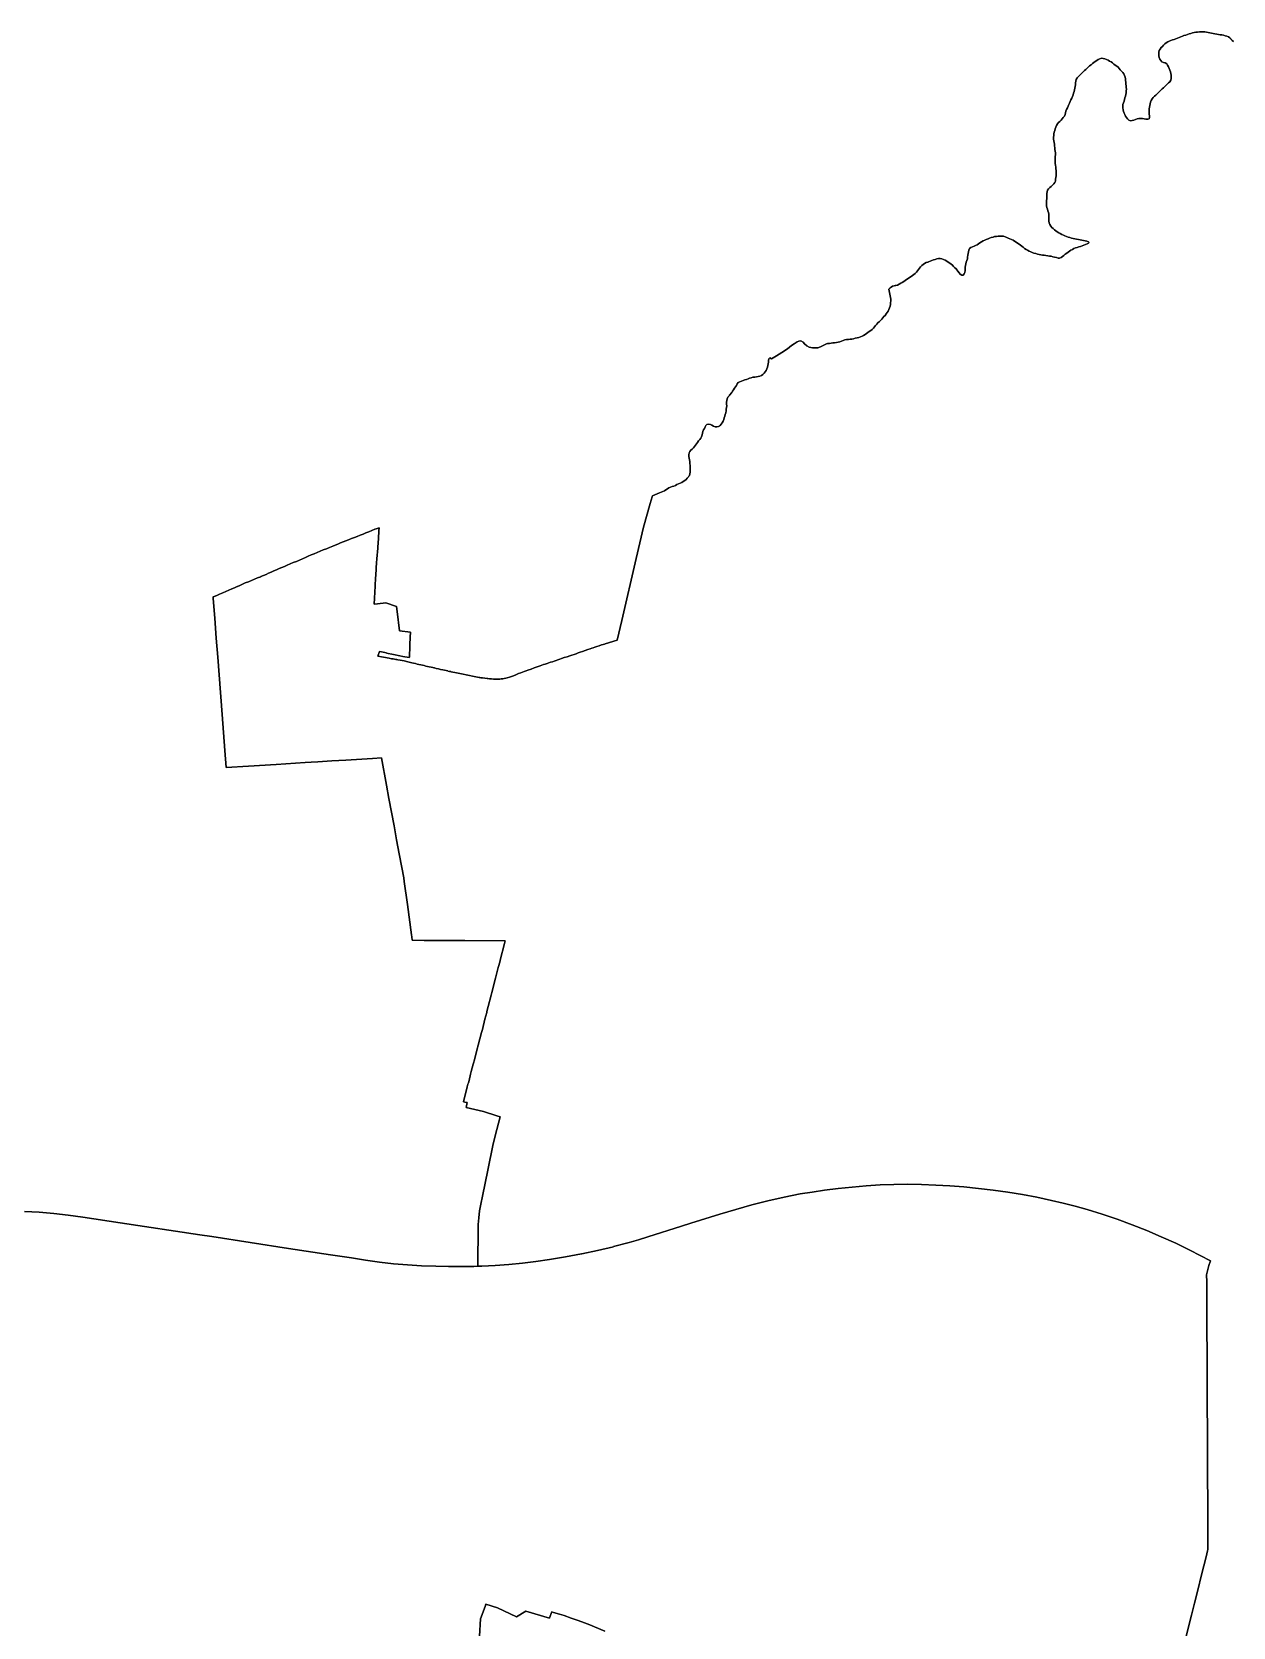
# Model space of a CAD drawing. Header units: inches. Extents: x 1341578 to 1502124, y 557203 to 748561.
# Drawn here: x 1422618 to 1429695, y 634129 to 643531 of the extents above; entities that cross this region are included whole.
import ezdxf

# ---------------------------------------------------------------- set-up
doc = ezdxf.new("R2010")
doc.units = ezdxf.units.IN
doc.header["$MEASUREMENT"] = 0
doc.layers.add('Zipcode', color=7, linetype='Continuous')

msp = doc.modelspace()

# ---------------------------------------------------------------- linework, layer by layer
at = {"layer": 'Zipcode'}
for points in [[(1429697, 643474.4), (1429689.6, 643481.4), (1429684.7, 643487), (1429683.9, 643489.2), (1429676.9, 643496.4), (1429668.4, 643502.4), (1429658.8, 643506.2), (1429648.8, 643509.3), (1429638.9, 643511.4), (1429628.7, 643513.5), (1429618.6, 643515), (1429608.8, 643517.1), (1429598.7, 643519.1), (1429588.3, 643520.7), (1429578.1, 643522.2), (1429568.1, 643524.4), (1429557.7, 643526.4), (1429547.7, 643527.7), (1429537.7, 643530), (1429527.7, 643531.2), (1429517.2, 643531.4), (1429507, 643531.5), (1429496.4, 643531.5), (1429486.2, 643530.9), (1429476, 643529.6), (1429466.1, 643527.7), (1429455.8, 643525.1), (1429445.5, 643522.4), (1429435.8, 643519.2), (1429425.7, 643516.4), (1429415.8, 643513.2), (1429405.8, 643510), (1429396.1, 643506.6), (1429386.5, 643502.6), (1429377.2, 643498.8), (1429367.6, 643494.9), (1429358, 643491.2), (1429348.7, 643487.4), (1429338.6, 643484.3), (1429328.7, 643480.5), (1429319.1, 643476.5), (1429309.9, 643472.3), (1429301.2, 643466.9), (1429292.9, 643460.6), (1429286, 643453.2), (1429279, 643446.1), (1429271.6, 643438.9), (1429265.2, 643430.6), (1429260.5, 643421.4), (1429257.8, 643411.3), (1429257.2, 643401.2), (1429257.4, 643390.6), (1429260.1, 643380.6), (1429263.2, 643370.8), (1429269.1, 643362.1), (1429275.9, 643354.4), (1429285.1, 643350.3), (1429295.3, 643349.6), (1429304, 643343.9), (1429309.1, 643335), (1429313.9, 643325.7), (1429318.5, 643316.4), (1429323.1, 643306.9), (1429326.2, 643296.9), (1429328.6, 643286.9), (1429329.5, 643276.8), (1429329.8, 643266.6), (1429330.2, 643256.3), (1429327.6, 643246.3), (1429322, 643237.7), (1429314.9, 643230.3), (1429307.5, 643223.1), (1429299.7, 643216), (1429292.5, 643209.1), (1429284.7, 643202.1), (1429277, 643195.1), (1429269.1, 643188.2), (1429262.1, 643180.8), (1429254.9, 643173.8), (1429247.2, 643166.6), (1429239.7, 643159.3), (1429232, 643152.3), (1429224.7, 643144.9), (1429218.1, 643136.8), (1429213.3, 643127.6), (1429209.3, 643118), (1429206, 643108.2), (1429203.7, 643098.3), (1429201.7, 643088.3), (1429201.2, 643078.1), (1429201, 643067.8), (1429201, 643057.5), (1429201.5, 643047.2), (1429202, 643036.8), (1429202.3, 643026.7), (1429200.9, 643019.8), (1429192.1, 643017.4), (1429181.7, 643017.5), (1429171.4, 643019.2), (1429161, 643021.1), (1429150.5, 643021.2), (1429140, 643020.5), (1429130.1, 643018.8), (1429120.2, 643014.9), (1429111, 643010.8), (1429101.3, 643008.3), (1429090.9, 643008.1), (1429080.7, 643011.5), (1429072.7, 643018.2), (1429066.5, 643026.5), (1429060.8, 643034.8), (1429056.8, 643044), (1429052.9, 643053.3), (1429050, 643063.1), (1429046.8, 643073.1), (1429045, 643083), (1429045, 643093.4), (1429046.2, 643103.6), (1429049.1, 643113.6), (1429052.4, 643123.4), (1429055.2, 643133.2), (1429058, 643142.9), (1429061.3, 643152.8), (1429063, 643163.1), (1429064.3, 643173.1), (1429065.3, 643183.4), (1429066.1, 643193.8), (1429066, 643203.9), (1429065.2, 643214.2), (1429063.8, 643224.3), (1429062.9, 643234.7), (1429062, 643245.2), (1429061.3, 643255.2), (1429058.9, 643265.1), (1429055.8, 643274.9), (1429051.2, 643284.3), (1429044.6, 643292.6), (1429037.5, 643300), (1429030.7, 643307.4), (1429023.9, 643314.8), (1429017.4, 643322.8), (1429009.5, 643329.5), (1429000.8, 643335.8), (1428992.9, 643342.1), (1428984.6, 643348.5), (1428976.3, 643354.5), (1428967.5, 643359.5), (1428958.5, 643364), (1428949.1, 643368.7), (1428939.5, 643372.3), (1428929.7, 643375.4), (1428919.3, 643376.4), (1428909.8, 643373.6), (1428900.3, 643369), (1428891.5, 643363.4), (1428882.6, 643357.4), (1428874.2, 643350.9), (1428866.3, 643344.7), (1428858.3, 643338.3), (1428850, 643331.6), (1428842.4, 643324.7), (1428834.4, 643318.1), (1428827.3, 643310.7), (1428820, 643303.7), (1428812.1, 643296.6), (1428805, 643289.5), (1428798.1, 643281.9), (1428790.2, 643274.7), (1428783, 643267.6), (1428776.4, 643259.8), (1428771.3, 643250.8), (1428768.1, 643240.8), (1428767.2, 643230.4), (1428765.9, 643220.4), (1428764, 643210.3), (1428762.6, 643200.3), (1428760.3, 643190.1), (1428758.2, 643179.6), (1428755.4, 643169.7), (1428752.2, 643159.7), (1428748.8, 643149.9), (1428744, 643140.5), (1428739.7, 643130.9), (1428735.9, 643121.3), (1428731.6, 643112), (1428727.7, 643102.7), (1428722.9, 643093.3), (1428718.9, 643083.5), (1428714.2, 643074), (1428710.3, 643064.5), (1428707.2, 643054.9), (1428705.4, 643045.1), (1428700.8, 643035.6), (1428694.4, 643027.2), (1428688.4, 643019), (1428681.3, 643011.5), (1428674.1, 643004.2), (1428667, 642996.8), (1428660.1, 642989.1), (1428654.9, 642980.3), (1428651.2, 642970.6), (1428647.7, 642960.9), (1428644.6, 642951), (1428641.8, 642940.9), (1428639.8, 642931), (1428638.4, 642920.6), (1428637.2, 642910.1), (1428637, 642899.8), (1428638, 642889.6), (1428640.2, 642879.7), (1428642.4, 642869.4), (1428643.2, 642859), (1428644.4, 642848.5), (1428645.7, 642838), (1428647.5, 642828.1), (1428648.3, 642817.9), (1428648.2, 642807.4), (1428647.5, 642796.9), (1428646.7, 642786.8), (1428646.5, 642776.3), (1428646.5, 642765.6), (1428646.8, 642755.3), (1428648, 642745.4), (1428650, 642735), (1428651.3, 642724.5), (1428652.8, 642714.4), (1428653.3, 642704.3), (1428652.7, 642694.1), (1428651.7, 642683.7), (1428650.8, 642673.2), (1428649.6, 642662.8), (1428648.9, 642652.5), (1428644.7, 642642.9), (1428638.3, 642635.3), (1428630.6, 642628.5), (1428623.9, 642620.9), (1428615.9, 642614.1), (1428608.3, 642606.9), (1428602.5, 642598.5), (1428599.1, 642588.7), (1428597.2, 642578.4), (1428597, 642568), (1428597.2, 642557.9), (1428597.2, 642547.7), (1428596.6, 642537.6), (1428596.3, 642527.2), (1428596.3, 642516.6), (1428596.6, 642506), (1428598.6, 642496.1), (1428601.4, 642486.5), (1428604.4, 642476.8), (1428607.1, 642466.8), (1428609.3, 642456.6), (1428609.9, 642446.5), (1428609.2, 642436.4), (1428609.1, 642426), (1428609.7, 642415.7), (1428611.7, 642405.3), (1428615.2, 642395.7), (1428620.7, 642387.1), (1428627.5, 642379.5), (1428634.6, 642372.4), (1428642.7, 642365.6), (1428650.5, 642359.3), (1428659.1, 642353.2), (1428667.8, 642348), (1428676.6, 642342.9), (1428685.7, 642338), (1428695.2, 642333.8), (1428704.3, 642329.6), (1428714.1, 642326.4), (1428723.4, 642322.4), (1428733.4, 642319.5), (1428743.7, 642316.5), (1428753.5, 642314.1), (1428763.3, 642312), (1428773.4, 642310.4), (1428783.4, 642308.5), (1428793.2, 642305.5), (1428803.3, 642303.3), (1428813.7, 642301.1), (1428823.7, 642299.7), (1428833.7, 642298.1), (1428843.3, 642294.4), (1428846.2, 642290.1), (1428844.5, 642287.7), (1428844.1, 642287), (1428834.9, 642282.3), (1428825.3, 642278.3), (1428816.1, 642274.1), (1428806.7, 642270.3), (1428796.7, 642267.3), (1428786.9, 642264.5), (1428776.8, 642261.6), (1428767.3, 642258), (1428757.7, 642254.1), (1428748.2, 642249.8), (1428739.1, 642244.7), (1428730.6, 642239.2), (1428722.6, 642232.8), (1428714.6, 642226.8), (1428706.6, 642220.6), (1428698.4, 642214.1), (1428690, 642207.9), (1428681.6, 642202.1), (1428672.6, 642197.1), (1428663.9, 642197.4), (1428654, 642200.8), (1428643.5, 642203.6), (1428633.7, 642205.8), (1428623.9, 642208.6), (1428613.7, 642210.3), (1428603.2, 642211.8), (1428592.6, 642213.3), (1428582.5, 642214.5), (1428572.5, 642216), (1428562.4, 642218.1), (1428552.4, 642220), (1428542.4, 642221.7), (1428532.1, 642224.4), (1428521.8, 642227.3), (1428511.8, 642231.1), (1428502.6, 642235.3), (1428493.4, 642239.8), (1428484.1, 642244.5), (1428475.6, 642249.8), (1428467, 642255.7), (1428458.6, 642262.2), (1428450.5, 642268.1), (1428441.9, 642274.1), (1428434.1, 642280.8), (1428425, 642286.2), (1428416.2, 642291.7), (1428407.7, 642297.9), (1428398.8, 642303.6), (1428389.2, 642308), (1428380, 642312.1), (1428370.7, 642316), (1428361.1, 642320.1), (1428351.5, 642324), (1428341.8, 642326.7), (1428331.8, 642328.2), (1428321.3, 642328.2), (1428310.7, 642327.3), (1428300.5, 642326.1), (1428290.3, 642324.6), (1428280.5, 642322.5), (1428270.3, 642319.2), (1428260.7, 642315.6), (1428251.1, 642312.3), (1428241, 642308.5), (1428232, 642304.2), (1428222.2, 642299.5), (1428212.8, 642294.3), (1428203.5, 642288.7), (1428195.2, 642282.8), (1428186.6, 642277.1), (1428177.6, 642272.7), (1428168.7, 642267.7), (1428158.9, 642263.8), (1428149, 642260.6), (1428141.5, 642254.8), (1428138.2, 642245.2), (1428136.5, 642235), (1428134.6, 642225.1), (1428132.6, 642215), (1428131, 642204.5), (1428129.4, 642194.4), (1428126.5, 642184.7), (1428122.7, 642175.1), (1428120.5, 642165.2), (1428118.9, 642155), (1428117.4, 642145.1), (1428116.9, 642134.8), (1428116.8, 642124.6), (1428115.4, 642114.1), (1428110.9, 642105), (1428103.8, 642098.4), (1428096, 642098.4), (1428087.6, 642103.8), (1428080.4, 642111.8), (1428074.2, 642120.3), (1428067.7, 642128.6), (1428063.2, 642134.7), (1428055.6, 642141.7), (1428048.4, 642149.4), (1428040.9, 642156.5), (1428033.2, 642162.9), (1428025.3, 642169.2), (1428016, 642174.8), (1428007.6, 642180.2), (1427998.3, 642185.6), (1427989.2, 642189.7), (1427979.6, 642193.4), (1427969.4, 642195.8), (1427959.3, 642195.5), (1427949.4, 642193.7), (1427939.2, 642190.7), (1427929.6, 642187.2), (1427920.1, 642183.7), (1427910.4, 642180.4), (1427901, 642175.9), (1427897.8, 642174.4), (1427895.8, 642174.4), (1427886, 642171.9), (1427877.2, 642166.9), (1427868.8, 642161.1), (1427860.6, 642155), (1427853.5, 642147.5), (1427847, 642139.8), (1427840.7, 642131.6), (1427835.2, 642122.8), (1427829.2, 642114.6), (1427822.2, 642107.5), (1427814, 642101.1), (1427805.5, 642095.5), (1427797.4, 642089.6), (1427788.9, 642083.3), (1427780.4, 642077.6), (1427771.7, 642072.4), (1427763.9, 642065.9), (1427755.2, 642060.3), (1427746.1, 642055), (1427737, 642049.7), (1427727.9, 642044.3), (1427718.4, 642039.5), (1427708.6, 642036.7), (1427704.1, 642036), (1427698.6, 642035.3), (1427689, 642032), (1427680.1, 642027.3), (1427674.4, 642022.8), (1427672.1, 642021), (1427667.7, 642015.7), (1427668, 642005.4), (1427669.9, 641995.3), (1427672.2, 641985.5), (1427674.7, 641975.7), (1427676.3, 641965.8), (1427677.6, 641955.6), (1427677.6, 641945.5), (1427677.5, 641935), (1427676.1, 641924.6), (1427674, 641914.8), (1427670.8, 641904.9), (1427667.2, 641895.4), (1427662.7, 641886.2), (1427657.5, 641877), (1427651.9, 641868.7), (1427644.8, 641860.8), (1427637.8, 641853), (1427631.2, 641845.2), (1427624.7, 641837.6), (1427617.3, 641830.6), (1427609.5, 641823.2), (1427602.2, 641816), (1427595.2, 641808), (1427588.8, 641800.2), (1427582.1, 641792.5), (1427575.4, 641785.1), (1427568, 641777.7), (1427560.2, 641771.1), (1427551.8, 641764.9), (1427543, 641759.9), (1427534.6, 641754.3), (1427526.4, 641748.1), (1427518, 641742.3), (1427509, 641737.8), (1427499.2, 641733.6), (1427489.8, 641730.2), (1427479.5, 641727.7), (1427469, 641725.4), (1427458.8, 641723), (1427448.4, 641721), (1427438.4, 641719.5), (1427428.1, 641718.5), (1427417.8, 641717.6), (1427407.2, 641716), (1427396.9, 641713.2), (1427387.8, 641708.8), (1427378.1, 641704.7), (1427368, 641702.1), (1427357.5, 641700.5), (1427347.1, 641699.4), (1427336.9, 641698.5), (1427326.5, 641697), (1427316.3, 641695.4), (1427306.2, 641693.9), (1427298.8, 641692.7), (1427263.2, 641675.3), (1427249.3, 641669.5), (1427232.1, 641668.4), (1427216.5, 641669), (1427198.1, 641673), (1427183.1, 641681.1), (1427170.4, 641692.6), (1427162.9, 641703), (1427148, 641709.9), (1427137, 641708.7), (1427126.1, 641704.1), (1427109.4, 641693.2), (1427093.2, 641682.2), (1427069.6, 641663.8), (1427036.8, 641641.9), (1427003.9, 641622.9), (1426974.5, 641603.9), (1426965.4, 641610.3), (1426960.6, 641604.7), (1426958.2, 641595.3), (1426957.4, 641584.9), (1426956.4, 641574.8), (1426954.3, 641564.9), (1426952.1, 641555), (1426947.6, 641545.6), (1426943, 641536.4), (1426937.8, 641527.5), (1426931.2, 641520), (1426923.5, 641512.7), (1426916.5, 641505.2), (1426906.6, 641502), (1426896.3, 641499.9), (1426886.2, 641498), (1426876.2, 641496.9), (1426866.2, 641495.6), (1426856.3, 641493), (1426846.6, 641490.1), (1426837.1, 641486.7), (1426827.3, 641483.4), (1426817.6, 641480.4), (1426807.7, 641476.6), (1426797.9, 641472.8), (1426788.1, 641469.2), (1426779.1, 641464.2), (1426773.4, 641456.8), (1426768.6, 641447.9), (1426763.4, 641439.3), (1426757.7, 641431), (1426752.1, 641422.6), (1426746.2, 641414.4), (1426740.8, 641405.8), (1426727.7, 641389.9), (1426725.1, 641386.1), (1426719, 641377.8), (1426713.8, 641368.6), (1426711.6, 641358.5), (1426710.9, 641348.2), (1426710.8, 641337.9), (1426711.4, 641327.8), (1426710.4, 641317.7), (1426708.6, 641307.5), (1426707.3, 641297.1), (1426705.4, 641286.7), (1426702.7, 641276.3), (1426699.6, 641266), (1426697.1, 641256.2), (1426694, 641246.2), (1426690.3, 641236.5), (1426684.7, 641227.7), (1426679.1, 641219.2), (1426672.3, 641211.1), (1426670.9, 641210.3), (1426663.4, 641205.9), (1426653.2, 641203.8), (1426642.8, 641204.4), (1426633.2, 641208.1), (1426624.4, 641213.5), (1426615.2, 641217.9), (1426605.1, 641219.1), (1426595.1, 641217.8), (1426588.7, 641212), (1426584.1, 641202.9), (1426579.9, 641193.7), (1426574.6, 641185.1), (1426571.6, 641175.2), (1426569.1, 641165.5), (1426566.8, 641155.6), (1426563.8, 641145.5), (1426559.9, 641135.9), (1426552.9, 641128), (1426546, 641120.1), (1426539.6, 641112.1), (1426533.2, 641104.3), (1426526.8, 641096), (1426521.1, 641087.5), (1426515.1, 641079.4), (1426507.7, 641072), (1426499.9, 641065.7), (1426493.9, 641059), (1426489.8, 641049.5), (1426488.2, 641039.3), (1426488.8, 641029.3), (1426489.9, 641019.2), (1426491.7, 641008.9), (1426494.2, 640998.9), (1426494.9, 640988.6), (1426495.1, 640985.3), (1426495.6, 640978.2), (1426496, 640967.9), (1426496.2, 640957.7), (1426496.6, 640947.7), (1426495.7, 640937), (1426493.8, 640926.7), (1426491.3, 640917), (1426489, 640912.7), (1426486.4, 640907.9), (1426479.2, 640900.3), (1426471.9, 640893.1), (1426464, 640886.6), (1426455.5, 640880.9), (1426446.8, 640875.8), (1426437.2, 640871.3), (1426427.9, 640866.7), (1426418.3, 640862.8), (1426418, 640862.7), (1426408.8, 640858.5), (1426399.1, 640854.7), (1426389.7, 640851), (1426380.2, 640847.2), (1426371, 640843.2), (1426362.1, 640838.4), (1426353.6, 640832.9), (1426344.1, 640827.1), (1426315.7, 640815), (1426274.9, 640797.7), (1426272.9, 640791.4), (1426260, 640751), (1426222, 640611.8), (1426177.8, 640427.2), (1426093.6, 640062.9), (1426066.2, 639946.6), (1425996.3, 639924.2), (1425992, 639923.2), (1425984.3, 639920.9), (1425974, 639917.7), (1425960.6, 639913.4), (1425947.2, 639909), (1425933.8, 639904.6), (1425925, 639901.7), (1425916.3, 639898.8), (1425907.8, 639895.8), (1425892.6, 639890.4), (1425877.4, 639884.7), (1425861.3, 639878.7), (1425848.9, 639874.6), (1425836.6, 639870.6), (1425824.3, 639866.5), (1425812, 639862.5), (1425799.8, 639858.4), (1425787.5, 639854.3), (1425771.1, 639848.7), (1425754.6, 639843), (1425738.1, 639837.4), (1425727.3, 639833.8), (1425716.6, 639830.1), (1425705.9, 639826.5), (1425695.1, 639822.9), (1425684.5, 639819.3), (1425673.8, 639815.8), (1425663.4, 639812.3), (1425653.1, 639808.8), (1425642.7, 639805.3), (1425632.5, 639801.8), (1425622.2, 639798.3), (1425612, 639794.8), (1425594.7, 639788.6), (1425577.3, 639782.3), (1425559.7, 639775.9), (1425539.2, 639768.7), (1425529.1, 639765.2), (1425519, 639761.7), (1425509.1, 639758), (1425499.2, 639754.4), (1425484.8, 639748.7), (1425469.9, 639742.5), (1425454.6, 639736.6), (1425442.9, 639732.2), (1425430.8, 639728), (1425418.3, 639724.3), (1425409.6, 639722.1), (1425400.8, 639720.1), (1425391.6, 639718.5), (1425383, 639717.4), (1425374.5, 639716.8), (1425366.2, 639716.4), (1425359.7, 639716.4), (1425353.5, 639716.4), (1425347.4, 639716.6), (1425336.6, 639716.9), (1425325.6, 639717.5), (1425314.5, 639718.2), (1425303.8, 639719.3), (1425300.6, 639719.6), (1425286.9, 639721.4), (1425273.4, 639723.3), (1425263.4, 639724.9), (1425257.6, 639725.8), (1425253.4, 639726.4), (1425243.4, 639728.2), (1425233.5, 639729.9), (1425223.6, 639731.8), (1425213.7, 639733.7), (1425195.2, 639737.5), (1425176.8, 639741.4), (1425158.7, 639745.4), (1425148.8, 639747.4), (1425138.8, 639749.5), (1425118.7, 639753.7), (1425108.6, 639755.8), (1425098.6, 639757.9), (1425088.8, 639760), (1425086.1, 639760.5), (1425078.9, 639762.1), (1425069.1, 639764.2), (1425067.6, 639764.5), (1425059.2, 639766.3), (1425039.5, 639770.6), (1425026, 639773.7), (1425020.1, 639775.1), (1425012.7, 639776.9), (1424999.4, 639780), (1424989.3, 639782.2), (1424986.3, 639783), (1424979.3, 639784.5), (1424969.3, 639786.8), (1424959.2, 639789), (1424939, 639793.6), (1424928.8, 639796), (1424918.6, 639798.3), (1424908.4, 639800.7), (1424898.3, 639803.1), (1424888.1, 639805.5), (1424877.9, 639807.9), (1424866.6, 639810.6), (1424855.3, 639813.3), (1424832.9, 639818.7), (1424810.8, 639823.7), (1424786.5, 639828.4), (1424774.2, 639830.5), (1424768.6, 639831.5), (1424761.9, 639832.7), (1424746.3, 639835.4), (1424737, 639837), (1424723.3, 639839.4), (1424655.4, 639851.4), (1424665.9, 639878.9), (1424677.4, 639877.1), (1424707.6, 639871.5), (1424707.1, 639868.6), (1424747.6, 639861), (1424785.2, 639854), (1424803.4, 639850.6), (1424841.3, 639843.6), (1424842.2, 639846.7), (1424844.3, 639912.1), (1424847.2, 639970), (1424848.3, 639986.5), (1424848.5, 639993.4), (1424783.8, 640001.1), (1424768.8, 640115.3), (1424764.9, 640144.9), (1424703.2, 640165.2), (1424653.7, 640160.8), (1424633.4, 640159.1), (1424639.8, 640265.3), (1424642.9, 640316.1), (1424643, 640318.9), (1424643.2, 640321.1), (1424643.3, 640322.5), (1424646.9, 640373), (1424648.9, 640401.7), (1424650.7, 640425.9), (1424655.2, 640488.8), (1424655.5, 640494.3), (1424659.2, 640544.9), (1424662.4, 640589.8), (1424663.5, 640607.4), (1424646.3, 640601.9), (1424638, 640599.4), (1424620.7, 640592.2), (1424603.3, 640585), (1424586, 640577.9), (1424568.6, 640570.7), (1424551.7, 640564.2), (1424534.7, 640557.7), (1424517.8, 640551.3), (1424500.9, 640544.8), (1424483.9, 640538.3), (1424467, 640531.9), (1424451.6, 640525.5), (1424436.2, 640519.2), (1424420.8, 640512.9), (1424405.4, 640506.5), (1424390, 640500.2), (1424371.5, 640492.8), (1424353, 640485.3), (1424334.5, 640477.9), (1424316, 640470.5), (1424297.6, 640463.1), (1424280.4, 640455.6), (1424263.3, 640448.2), (1424246.2, 640440.8), (1424229, 640433.3), (1424211.9, 640425.9), (1424193.8, 640418.2), (1424175.8, 640410.6), (1424157.7, 640403), (1424139.6, 640395.4), (1424121.5, 640387.7), (1424105.9, 640381.1), (1424090.2, 640374.5), (1424074.6, 640367.9), (1424059, 640361.3), (1424043.4, 640354.8), (1424027.9, 640347.8), (1424012.4, 640340.9), (1423997, 640334), (1423981.5, 640327.1), (1423967.3, 640320.7), (1423966.1, 640320.2), (1423947.8, 640312.7), (1423929.6, 640305.3), (1423911.4, 640297.9), (1423893.2, 640290.5), (1423875, 640283.1), (1423859.2, 640276.2), (1423843.4, 640269.2), (1423829.8, 640263.2), (1423827.6, 640262.3), (1423811.8, 640255.3), (1423796, 640248.4), (1423778, 640240.7), (1423759.9, 640233), (1423741.9, 640225.3), (1423723.9, 640217.6), (1423710.3, 640211.6), (1423696.7, 640205.6), (1423685.4, 640200.6), (1423686.1, 640191.6), (1423695, 640075.8), (1423704.1, 639957.7), (1423712.7, 639846.1), (1423720.6, 639742.7), (1423738.7, 639508.1), (1423755.1, 639295.6), (1423762.7, 639196.4), (1423894, 639204.3), (1424056, 639213.9), (1424227.8, 639224.2), (1424262.5, 639226.3), (1424303.2, 639228.8), (1424385.1, 639233.9), (1424467.8, 639239), (1424624.2, 639248.7), (1424676.8, 639251.9), (1424706.6, 639091.8), (1424721.3, 639013.2), (1424736.4, 638932.1), (1424751.4, 638851.6), (1424766.8, 638768.7), (1424782.1, 638686.8), (1424797.1, 638606.1), (1424808.6, 638544.4), (1424811.4, 638523.2), (1424829.7, 638387.5), (1424853.7, 638208.7), (1424855.5, 638198.1), (1424858.1, 638178.7), (1424928.1, 638175.3), (1425168, 638174.8), (1425406.2, 638174.5), (1425402.3, 638159), (1425377.2, 638060.3), (1425375.9, 638055.1), (1425368.1, 638028.2), (1425364.4, 638015.7), (1425351.5, 637961.9), (1425349.7, 637954.2), (1425348, 637948.4), (1425345, 637938.1), (1425327.2, 637868.6), (1425325.4, 637861.5), (1425323.4, 637853.1), (1425306.1, 637787.2), (1425298.4, 637756.5), (1425297.3, 637752.2), (1425286.3, 637712.2), (1425271.9, 637651.8), (1425267.1, 637634.2), (1425247.1, 637558.9), (1425245.5, 637552.4), (1425245.2, 637551.2), (1425242.9, 637542.5), (1425227.3, 637481.5), (1425225.1, 637472.8), (1425219.9, 637452.3), (1425218.2, 637446.2), (1425206.1, 637404.2), (1425202.1, 637387), (1425193.5, 637350.7), (1425189.2, 637336.2), (1425186.9, 637328.5), (1425182.8, 637312.6), (1425160.6, 637225), (1425164.9, 637224.1), (1425168.9, 637223.2), (1425179.6, 637220.8), (1425182.9, 637220), (1425176.3, 637190.6), (1425278, 637167.6), (1425357.2, 637141.4), (1425376.9, 637136.7), (1425357.6, 637062.5), (1425335.4, 636976.6), (1425303.5, 636822.6), (1425303.4, 636822.3), (1425272.6, 636668.4), (1425262.4, 636621.3), (1425255.7, 636581.5), (1425250.8, 636541.5), (1425247.7, 636501.2), (1425246.3, 636460.9), (1425245.1, 636290.2), (1425244.9, 636255.4), (1425220.8, 636254.6), (1425146.3, 636253.4), (1425071.8, 636253.7), (1425071.7, 636253.7), (1424997.2, 636255.6), (1424914.1, 636258.4), (1424914, 636258.4), (1424830.9, 636263.3), (1424748, 636270.4), (1424747.9, 636270.4), (1424665.1, 636279.7), (1424582.7, 636291.1), (1424582.6, 636291.1), (1424500.5, 636304.7), (1424377.5, 636323), (1424129.5, 636359.9), (1423678.7, 636430.4), (1423607.9, 636441), (1423137.6, 636511.6), (1422916.8, 636545.4), (1422831.6, 636557.3), (1422831.5, 636557.3), (1422745.9, 636566.7), (1422745.9, 636566.7), (1422660.1, 636573.6), (1422660, 636573.6), (1422574.1, 636578)], [(1429415.1, 634058.4), (1429432.9, 634129.4), (1429450.4, 634199.1), (1429468.3, 634270.3), (1429487.3, 634346.2), (1429509.8, 634436.2), (1429536.8, 634543.6), (1429545.3, 634577.6), (1429547.2, 634585.2), (1429547.1, 634598.8), (1429546.7, 634697), (1429546.3, 634767.3), (1429546, 634836.2), (1429545.8, 634868.5), (1429545.7, 634905.8), (1429545.3, 634975.8), (1429545, 635045.8), (1429544.6, 635116.3), (1429544.3, 635186.5), (1429544, 635256.3), (1429543.6, 635324.2), (1429543.3, 635397.8), (1429543, 635461.7), (1429542.6, 635538.4), (1429542.2, 635613.2), (1429541.8, 635695.8), (1429541.7, 635730), (1429540.9, 635892.2), (1429540.5, 635984.6), (1429539.6, 636163), (1429539.4, 636205.5), (1429553.1, 636260.6), (1429561.1, 636287.9), (1429501.5, 636319.6), (1429501.4, 636319.7), (1429441.2, 636350.4), (1429357.2, 636391), (1429357.2, 636391), (1429272.3, 636429.5), (1429272.2, 636429.5), (1429186.4, 636465.9), (1429186.3, 636465.9), (1429099.7, 636500.1), (1429099.6, 636500.1), (1429012.1, 636532.2), (1429012, 636532.2), (1428923.7, 636562.1), (1428923.6, 636562.1), (1428834.6, 636589.8), (1428764.9, 636609.1), (1428764.8, 636609.2), (1428694.8, 636627.1), (1428694.7, 636627.1), (1428624.2, 636643.8), (1428539.3, 636661.9), (1428539.3, 636661.9), (1428454, 636678.1), (1428453.9, 636678.1), (1428368.3, 636692.4), (1428368.2, 636692.4), (1428282.2, 636704.6), (1428282.2, 636704.6), (1428196, 636714.9), (1428195.9, 636714.9), (1428109.4, 636723.2), (1428026.4, 636729.7), (1428026.3, 636729.7), (1427943.1, 636734.5), (1427943, 636734.5), (1427859.6, 636737.4), (1427778.3, 636738.5), (1427697, 636737.8), (1427615.8, 636735.5), (1427533.3, 636729.7), (1427451, 636722.5), (1427368.8, 636713.7), (1427286.8, 636703.4), (1427215.9, 636693.2), (1427215.8, 636693.1), (1427145.1, 636681.8), (1427049.2, 636662.6), (1427049.2, 636662.6), (1426953.9, 636641), (1426953.8, 636641), (1426859.1, 636617), (1426859, 636617), (1426764.9, 636590.8), (1426764.8, 636590.8), (1426671.4, 636562.2), (1426500.4, 636508.8), (1426446, 636491.7), (1426246.7, 636428.9), (1426192.2, 636412.1), (1426137.5, 636396.1), (1426044.6, 636371.1), (1426044.5, 636371), (1425951, 636348.5), (1425950.9, 636348.5), (1425856.9, 636328.3), (1425856.8, 636328.3), (1425762.2, 636310.7), (1425762.2, 636310.7), (1425667.2, 636295.5), (1425587.7, 636284), (1425587.7, 636284), (1425508, 636274.3), (1425507.9, 636274.3), (1425428.1, 636266.4), (1425428, 636266.4), (1425348, 636260.4), (1425348, 636260.4), (1425267.9, 636256.2), (1425244.9, 636255.4), (1425245.1, 636290.2), (1425246.3, 636460.9), (1425247.7, 636501.2), (1425250.8, 636541.5), (1425255.7, 636581.5), (1425262.4, 636621.3), (1425272.6, 636668.4), (1425303.4, 636822.3), (1425303.5, 636822.6), (1425335.4, 636976.6), (1425357.6, 637062.5), (1425376.9, 637136.7), (1425357.2, 637141.4), (1425278, 637167.6), (1425176.3, 637190.6), (1425182.9, 637220), (1425179.6, 637220.8), (1425168.9, 637223.2), (1425164.9, 637224.1), (1425160.6, 637225), (1425182.8, 637312.6), (1425186.9, 637328.5), (1425189.2, 637336.2), (1425193.5, 637350.7), (1425202.1, 637387), (1425206.1, 637404.2), (1425218.2, 637446.2), (1425219.9, 637452.3), (1425225.1, 637472.8), (1425227.3, 637481.5), (1425242.9, 637542.5), (1425245.2, 637551.2), (1425245.5, 637552.4), (1425247.1, 637558.9), (1425267.1, 637634.2), (1425271.9, 637651.8), (1425286.3, 637712.2), (1425297.3, 637752.2), (1425298.4, 637756.5), (1425306.1, 637787.2), (1425323.4, 637853.1), (1425325.4, 637861.5), (1425327.2, 637868.6), (1425345, 637938.1), (1425348, 637948.4), (1425349.7, 637954.2), (1425351.5, 637961.9), (1425364.4, 638015.7), (1425368.1, 638028.2), (1425375.9, 638055.1), (1425377.2, 638060.3), (1425402.3, 638159), (1425406.2, 638174.5), (1425168, 638174.8), (1424928.1, 638175.3), (1424858.1, 638178.7), (1424855.5, 638198.1), (1424853.7, 638208.7), (1424829.7, 638387.5), (1424811.4, 638523.2), (1424808.6, 638544.4), (1424797.1, 638606.1), (1424782.1, 638686.8), (1424766.8, 638768.7), (1424751.4, 638851.6), (1424736.4, 638932.1), (1424721.3, 639013.2), (1424706.6, 639091.8), (1424676.8, 639251.9), (1424624.2, 639248.7), (1424467.8, 639239), (1424385.1, 639233.9), (1424303.2, 639228.8), (1424262.5, 639226.3), (1424227.8, 639224.2), (1424056, 639213.9), (1423894, 639204.3), (1423762.7, 639196.4), (1423755.1, 639295.6), (1423738.7, 639508.1), (1423720.6, 639742.7), (1423712.7, 639846.1), (1423704.1, 639957.7), (1423695, 640075.8), (1423686.1, 640191.6), (1423685.4, 640200.6), (1423696.7, 640205.6), (1423710.3, 640211.6), (1423723.9, 640217.6), (1423741.9, 640225.3), (1423759.9, 640233), (1423778, 640240.7), (1423796, 640248.4), (1423811.8, 640255.3), (1423827.6, 640262.3), (1423829.8, 640263.2), (1423843.4, 640269.2), (1423859.2, 640276.2), (1423875, 640283.1), (1423893.2, 640290.5), (1423911.4, 640297.9), (1423929.6, 640305.3), (1423947.8, 640312.7), (1423966.1, 640320.2), (1423967.3, 640320.7), (1423981.5, 640327.1), (1423997, 640334), (1424012.4, 640340.9), (1424027.9, 640347.8), (1424043.4, 640354.8), (1424059, 640361.3), (1424074.6, 640367.9), (1424090.2, 640374.5), (1424105.9, 640381.1), (1424121.5, 640387.7), (1424139.6, 640395.4), (1424157.7, 640403), (1424175.8, 640410.6), (1424193.8, 640418.2), (1424211.9, 640425.9), (1424229, 640433.3), (1424246.2, 640440.8), (1424263.3, 640448.2), (1424280.4, 640455.6), (1424297.6, 640463.1), (1424316, 640470.5), (1424334.5, 640477.9), (1424353, 640485.3), (1424371.5, 640492.8), (1424390, 640500.2), (1424405.4, 640506.5), (1424420.8, 640512.9), (1424436.2, 640519.2), (1424451.6, 640525.5), (1424467, 640531.9), (1424483.9, 640538.3), (1424500.9, 640544.8), (1424517.8, 640551.3), (1424534.7, 640557.7), (1424551.7, 640564.2), (1424568.6, 640570.7), (1424586, 640577.9), (1424603.3, 640585), (1424620.7, 640592.2), (1424638, 640599.4), (1424646.3, 640601.9), (1424663.5, 640607.4), (1424662.4, 640589.8), (1424659.2, 640544.9), (1424655.5, 640494.3), (1424655.2, 640488.8), (1424650.7, 640425.9), (1424648.9, 640401.7), (1424646.9, 640373), (1424643.3, 640322.5), (1424643.2, 640321.1), (1424643, 640318.9), (1424642.9, 640316.1), (1424639.8, 640265.3), (1424633.4, 640159.1), (1424653.7, 640160.8), (1424703.2, 640165.2), (1424764.9, 640144.9), (1424768.8, 640115.3), (1424783.8, 640001.1), (1424848.5, 639993.4), (1424848.3, 639986.5), (1424847.2, 639970), (1424844.3, 639912.1), (1424842.2, 639846.7), (1424841.3, 639843.6), (1424803.4, 639850.6), (1424785.2, 639854), (1424747.6, 639861), (1424707.1, 639868.6), (1424707.6, 639871.5), (1424677.4, 639877.1), (1424665.9, 639878.9), (1424655.4, 639851.4), (1424723.3, 639839.4), (1424737, 639837), (1424746.3, 639835.4), (1424761.9, 639832.7), (1424768.6, 639831.5), (1424774.2, 639830.5), (1424786.5, 639828.4), (1424810.8, 639823.7), (1424832.9, 639818.7), (1424855.3, 639813.3), (1424866.6, 639810.6), (1424877.9, 639807.9), (1424888.1, 639805.5), (1424898.3, 639803.1), (1424908.4, 639800.7), (1424918.6, 639798.3), (1424928.8, 639796), (1424939, 639793.6), (1424959.2, 639789), (1424969.3, 639786.8), (1424979.3, 639784.5), (1424986.3, 639783), (1424989.3, 639782.2), (1424999.4, 639780), (1425012.7, 639776.9), (1425020.1, 639775.1), (1425026, 639773.7), (1425039.5, 639770.6), (1425059.2, 639766.3), (1425067.6, 639764.5), (1425069.1, 639764.2), (1425078.9, 639762.1), (1425086.1, 639760.5), (1425088.8, 639760), (1425098.6, 639757.9), (1425108.6, 639755.8), (1425118.7, 639753.7), (1425138.8, 639749.5), (1425148.8, 639747.4), (1425158.7, 639745.4), (1425176.8, 639741.4), (1425195.2, 639737.5), (1425213.7, 639733.7), (1425223.6, 639731.8), (1425233.5, 639729.9), (1425243.4, 639728.2), (1425253.4, 639726.4), (1425257.6, 639725.8), (1425263.4, 639724.9), (1425273.4, 639723.3), (1425286.9, 639721.4), (1425300.6, 639719.6), (1425303.8, 639719.3), (1425314.5, 639718.2), (1425325.6, 639717.5), (1425336.6, 639716.9), (1425347.4, 639716.6), (1425353.5, 639716.4), (1425359.7, 639716.4), (1425366.2, 639716.4), (1425374.5, 639716.8), (1425383, 639717.4), (1425391.6, 639718.5), (1425400.8, 639720.1), (1425409.6, 639722.1), (1425418.3, 639724.3), (1425430.8, 639728), (1425442.9, 639732.2), (1425454.6, 639736.6), (1425469.9, 639742.5), (1425484.8, 639748.7), (1425499.2, 639754.4), (1425509.1, 639758), (1425519, 639761.7), (1425529.1, 639765.2), (1425539.2, 639768.7), (1425559.7, 639775.9), (1425577.3, 639782.3), (1425594.7, 639788.6), (1425612, 639794.8), (1425622.2, 639798.3), (1425632.5, 639801.8), (1425642.7, 639805.3), (1425653.1, 639808.8), (1425663.4, 639812.3), (1425673.8, 639815.8), (1425684.5, 639819.3), (1425695.1, 639822.9), (1425705.9, 639826.5), (1425716.6, 639830.1), (1425727.3, 639833.8), (1425738.1, 639837.4), (1425754.6, 639843), (1425771.1, 639848.7), (1425787.5, 639854.3), (1425799.8, 639858.4), (1425812, 639862.5), (1425824.3, 639866.5), (1425836.6, 639870.6), (1425848.9, 639874.6), (1425861.3, 639878.7), (1425877.4, 639884.7), (1425892.6, 639890.4), (1425907.8, 639895.8), (1425916.3, 639898.8), (1425925, 639901.7), (1425933.8, 639904.6), (1425947.2, 639909), (1425960.6, 639913.4), (1425974, 639917.7), (1425984.3, 639920.9), (1425992, 639923.2), (1425996.3, 639924.2), (1426066.2, 639946.6), (1426093.6, 640062.9), (1426177.8, 640427.2), (1426222, 640611.8), (1426260, 640751), (1426272.9, 640791.4), (1426274.9, 640797.7), (1426315.7, 640815), (1426344.1, 640827.1), (1426353.6, 640832.9), (1426362.1, 640838.4), (1426371, 640843.2), (1426380.2, 640847.2), (1426389.7, 640851), (1426399.1, 640854.7), (1426408.8, 640858.5), (1426418, 640862.7), (1426418.3, 640862.8), (1426427.9, 640866.7), (1426437.2, 640871.3), (1426446.8, 640875.8), (1426455.5, 640880.9), (1426464, 640886.6), (1426471.9, 640893.1), (1426479.2, 640900.3), (1426486.4, 640907.9), (1426489, 640912.7), (1426491.3, 640917), (1426493.8, 640926.7), (1426495.7, 640937), (1426496.6, 640947.7), (1426496.2, 640957.7), (1426496, 640967.9), (1426495.6, 640978.2), (1426495.1, 640985.3), (1426494.9, 640988.6), (1426494.2, 640998.9), (1426491.7, 641008.9), (1426489.9, 641019.2), (1426488.8, 641029.3), (1426488.2, 641039.3), (1426489.8, 641049.5), (1426493.9, 641059), (1426499.9, 641065.7), (1426507.7, 641072), (1426515.1, 641079.4), (1426521.1, 641087.5), (1426526.8, 641096), (1426533.2, 641104.3), (1426539.6, 641112.1), (1426546, 641120.1), (1426552.9, 641128), (1426559.9, 641135.9), (1426563.8, 641145.5), (1426566.8, 641155.6), (1426569.1, 641165.5), (1426571.6, 641175.2), (1426574.6, 641185.1), (1426579.9, 641193.7), (1426584.1, 641202.9), (1426588.7, 641212), (1426595.1, 641217.8), (1426605.1, 641219.1), (1426615.2, 641217.9), (1426624.4, 641213.5), (1426633.2, 641208.1), (1426642.8, 641204.4), (1426653.2, 641203.8), (1426663.4, 641205.9), (1426670.9, 641210.3), (1426672.3, 641211.1), (1426679.1, 641219.2), (1426684.7, 641227.7), (1426690.3, 641236.5), (1426694, 641246.2), (1426697.1, 641256.2), (1426699.6, 641266), (1426702.7, 641276.3), (1426705.4, 641286.7), (1426707.3, 641297.1), (1426708.6, 641307.5), (1426710.4, 641317.7), (1426711.4, 641327.8), (1426710.8, 641337.9), (1426710.9, 641348.2), (1426711.6, 641358.5), (1426713.8, 641368.6), (1426719, 641377.8), (1426725.1, 641386.1), (1426727.7, 641389.9), (1426740.8, 641405.8), (1426746.2, 641414.4), (1426752.1, 641422.6), (1426757.7, 641431), (1426763.4, 641439.3), (1426768.6, 641447.9), (1426773.4, 641456.8), (1426779.1, 641464.2), (1426788.1, 641469.2), (1426797.9, 641472.8), (1426807.7, 641476.6), (1426817.6, 641480.4), (1426827.3, 641483.4), (1426837.1, 641486.7), (1426846.6, 641490.1), (1426856.3, 641493), (1426866.2, 641495.6), (1426876.2, 641496.9), (1426886.2, 641498), (1426896.3, 641499.9), (1426906.6, 641502), (1426916.5, 641505.2), (1426923.5, 641512.7), (1426931.2, 641520), (1426937.8, 641527.5), (1426943, 641536.4), (1426947.6, 641545.6), (1426952.1, 641555), (1426954.3, 641564.9), (1426956.4, 641574.8), (1426957.4, 641584.9), (1426958.2, 641595.3), (1426960.6, 641604.7), (1426965.4, 641610.3), (1426974.5, 641603.9), (1427003.9, 641622.9), (1427036.8, 641641.9), (1427069.6, 641663.8), (1427093.2, 641682.2), (1427109.4, 641693.2), (1427126.1, 641704.1), (1427137, 641708.7), (1427148, 641709.9), (1427162.9, 641703), (1427170.4, 641692.6), (1427183.1, 641681.1), (1427198.1, 641673), (1427216.5, 641669), (1427232.1, 641668.4), (1427249.3, 641669.5), (1427263.2, 641675.3), (1427298.8, 641692.7), (1427306.2, 641693.9), (1427316.3, 641695.4), (1427326.5, 641697), (1427336.9, 641698.5), (1427347.1, 641699.4), (1427357.5, 641700.5), (1427368, 641702.1), (1427378.1, 641704.7), (1427387.8, 641708.8), (1427396.9, 641713.2), (1427407.2, 641716), (1427417.8, 641717.6), (1427428.1, 641718.5), (1427438.4, 641719.5), (1427448.4, 641721), (1427458.8, 641723), (1427469, 641725.4), (1427479.5, 641727.7), (1427489.8, 641730.2), (1427499.2, 641733.6), (1427509, 641737.8), (1427518, 641742.3), (1427526.4, 641748.1), (1427534.6, 641754.3), (1427543, 641759.9), (1427551.8, 641764.9), (1427560.2, 641771.1), (1427568, 641777.7), (1427575.4, 641785.1), (1427582.1, 641792.5), (1427588.8, 641800.2), (1427595.2, 641808), (1427602.2, 641816), (1427609.5, 641823.2), (1427617.3, 641830.6), (1427624.7, 641837.6), (1427631.2, 641845.2), (1427637.8, 641853), (1427644.8, 641860.8), (1427651.9, 641868.7), (1427657.5, 641877), (1427662.7, 641886.2), (1427667.2, 641895.4), (1427670.8, 641904.9), (1427674, 641914.8), (1427676.1, 641924.6), (1427677.5, 641935), (1427677.6, 641945.5), (1427677.6, 641955.6), (1427676.3, 641965.8), (1427674.7, 641975.7), (1427672.2, 641985.5), (1427669.9, 641995.3), (1427668, 642005.4), (1427667.7, 642015.7), (1427672.1, 642021), (1427674.4, 642022.8), (1427680.1, 642027.3), (1427689, 642032), (1427698.6, 642035.3), (1427704.1, 642036), (1427708.6, 642036.7), (1427718.4, 642039.5), (1427727.9, 642044.3), (1427737, 642049.7), (1427746.1, 642055), (1427755.2, 642060.3), (1427763.9, 642065.9), (1427771.7, 642072.4), (1427780.4, 642077.6), (1427788.9, 642083.3), (1427797.4, 642089.6), (1427805.5, 642095.5), (1427814, 642101.1), (1427822.2, 642107.5), (1427829.2, 642114.6), (1427835.2, 642122.8), (1427840.7, 642131.6), (1427847, 642139.8), (1427853.5, 642147.5), (1427860.6, 642155), (1427868.8, 642161.1), (1427877.2, 642166.9), (1427886, 642171.9), (1427895.8, 642174.4), (1427897.8, 642174.4), (1427901, 642175.9), (1427910.4, 642180.4), (1427920.1, 642183.7), (1427929.6, 642187.2), (1427939.2, 642190.7), (1427949.4, 642193.7), (1427959.3, 642195.5), (1427969.4, 642195.8), (1427979.6, 642193.4), (1427989.2, 642189.7), (1427998.3, 642185.6), (1428007.6, 642180.2), (1428016, 642174.8), (1428025.3, 642169.2), (1428033.2, 642162.9), (1428040.9, 642156.5), (1428048.4, 642149.4), (1428055.6, 642141.7), (1428063.2, 642134.7), (1428067.7, 642128.6), (1428074.2, 642120.3), (1428080.4, 642111.8), (1428087.6, 642103.8), (1428096, 642098.4), (1428103.8, 642098.4), (1428110.9, 642105), (1428115.4, 642114.1), (1428116.8, 642124.6), (1428116.9, 642134.8), (1428117.4, 642145.1), (1428118.9, 642155), (1428120.5, 642165.2), (1428122.7, 642175.1), (1428126.5, 642184.7), (1428129.4, 642194.4), (1428131, 642204.5), (1428132.6, 642215), (1428134.6, 642225.1), (1428136.5, 642235), (1428138.2, 642245.2), (1428141.5, 642254.8), (1428149, 642260.6), (1428158.9, 642263.8), (1428168.7, 642267.7), (1428177.6, 642272.7), (1428186.6, 642277.1), (1428195.2, 642282.8), (1428203.5, 642288.7), (1428212.8, 642294.3), (1428222.2, 642299.5), (1428232, 642304.2), (1428241, 642308.5), (1428251.1, 642312.3), (1428260.7, 642315.6), (1428270.3, 642319.2), (1428280.5, 642322.5), (1428290.3, 642324.6), (1428300.5, 642326.1), (1428310.7, 642327.3), (1428321.3, 642328.2), (1428331.8, 642328.2), (1428341.8, 642326.7), (1428351.5, 642324), (1428361.1, 642320.1), (1428370.7, 642316), (1428380, 642312.1), (1428389.2, 642308), (1428398.8, 642303.6), (1428407.7, 642297.9), (1428416.2, 642291.7), (1428425, 642286.2), (1428434.1, 642280.8), (1428441.9, 642274.1), (1428450.5, 642268.1), (1428458.6, 642262.2), (1428467, 642255.7), (1428475.6, 642249.8), (1428484.1, 642244.5), (1428493.4, 642239.8), (1428502.6, 642235.3), (1428511.8, 642231.1), (1428521.8, 642227.3), (1428532.1, 642224.4), (1428542.4, 642221.7), (1428552.4, 642220), (1428562.4, 642218.1), (1428572.5, 642216), (1428582.5, 642214.5), (1428592.6, 642213.3), (1428603.2, 642211.8), (1428613.7, 642210.3), (1428623.9, 642208.6), (1428633.7, 642205.8), (1428643.5, 642203.6), (1428654, 642200.8), (1428663.9, 642197.4), (1428672.6, 642197.1), (1428681.6, 642202.1), (1428690, 642207.9), (1428698.4, 642214.1), (1428706.6, 642220.6), (1428714.6, 642226.8), (1428722.6, 642232.8), (1428730.6, 642239.2), (1428739.1, 642244.7), (1428748.2, 642249.8), (1428757.7, 642254.1), (1428767.3, 642258), (1428776.8, 642261.6), (1428786.9, 642264.5), (1428796.7, 642267.3), (1428806.7, 642270.3), (1428816.1, 642274.1), (1428825.3, 642278.3), (1428834.9, 642282.3), (1428844.1, 642287), (1428844.5, 642287.7), (1428846.2, 642290.1), (1428843.3, 642294.4), (1428833.7, 642298.1), (1428823.7, 642299.7), (1428813.7, 642301.1), (1428803.3, 642303.3), (1428793.2, 642305.5), (1428783.4, 642308.5), (1428773.4, 642310.4), (1428763.3, 642312), (1428753.5, 642314.1), (1428743.7, 642316.5), (1428733.4, 642319.5), (1428723.4, 642322.4), (1428714.1, 642326.4), (1428704.3, 642329.6), (1428695.2, 642333.8), (1428685.7, 642338), (1428676.6, 642342.9), (1428667.8, 642348), (1428659.1, 642353.2), (1428650.5, 642359.3), (1428642.7, 642365.6), (1428634.6, 642372.4), (1428627.5, 642379.5), (1428620.7, 642387.1), (1428615.2, 642395.7), (1428611.7, 642405.3), (1428609.7, 642415.7), (1428609.1, 642426), (1428609.2, 642436.4), (1428609.9, 642446.5), (1428609.3, 642456.6), (1428607.1, 642466.8), (1428604.4, 642476.8), (1428601.4, 642486.5), (1428598.6, 642496.1), (1428596.6, 642506), (1428596.3, 642516.6), (1428596.3, 642527.2), (1428596.6, 642537.6), (1428597.2, 642547.7), (1428597.2, 642557.9), (1428597, 642568), (1428597.2, 642578.4), (1428599.1, 642588.7), (1428602.5, 642598.5), (1428608.3, 642606.9), (1428615.9, 642614.1), (1428623.9, 642620.9), (1428630.6, 642628.5), (1428638.3, 642635.3), (1428644.7, 642642.9), (1428648.9, 642652.5), (1428649.6, 642662.8), (1428650.8, 642673.2), (1428651.7, 642683.7), (1428652.7, 642694.1), (1428653.3, 642704.3), (1428652.8, 642714.4), (1428651.3, 642724.5), (1428650, 642735), (1428648, 642745.4), (1428646.8, 642755.3), (1428646.5, 642765.6), (1428646.5, 642776.3), (1428646.7, 642786.8), (1428647.5, 642796.9), (1428648.2, 642807.4), (1428648.3, 642817.9), (1428647.5, 642828.1), (1428645.7, 642838), (1428644.4, 642848.5), (1428643.2, 642859), (1428642.4, 642869.4), (1428640.2, 642879.7), (1428638, 642889.6), (1428637, 642899.8), (1428637.2, 642910.1), (1428638.4, 642920.6), (1428639.8, 642931), (1428641.8, 642940.9), (1428644.6, 642951), (1428647.7, 642960.9), (1428651.2, 642970.6), (1428654.9, 642980.3), (1428660.1, 642989.1), (1428667, 642996.8), (1428674.1, 643004.2), (1428681.3, 643011.5), (1428688.4, 643019), (1428694.4, 643027.2), (1428700.8, 643035.6), (1428705.4, 643045.1), (1428707.2, 643054.9), (1428710.3, 643064.5), (1428714.2, 643074), (1428718.9, 643083.5), (1428722.9, 643093.3), (1428727.7, 643102.7), (1428731.6, 643112), (1428735.9, 643121.3), (1428739.7, 643130.9), (1428744, 643140.5), (1428748.8, 643149.9), (1428752.2, 643159.7), (1428755.4, 643169.7), (1428758.2, 643179.6), (1428760.3, 643190.1), (1428762.6, 643200.3), (1428764, 643210.3), (1428765.9, 643220.4), (1428767.2, 643230.4), (1428768.1, 643240.8), (1428771.3, 643250.8), (1428776.4, 643259.8), (1428783, 643267.6), (1428790.2, 643274.7), (1428798.1, 643281.9), (1428805, 643289.5), (1428812.1, 643296.6), (1428820, 643303.7), (1428827.3, 643310.7), (1428834.4, 643318.1), (1428842.4, 643324.7), (1428850, 643331.6), (1428858.3, 643338.3), (1428866.3, 643344.7), (1428874.2, 643350.9), (1428882.6, 643357.4), (1428891.5, 643363.4), (1428900.3, 643369), (1428909.8, 643373.6), (1428919.3, 643376.4), (1428929.7, 643375.4), (1428939.5, 643372.3), (1428949.1, 643368.7), (1428958.5, 643364), (1428967.5, 643359.5), (1428976.3, 643354.5), (1428984.6, 643348.5), (1428992.9, 643342.1), (1429000.8, 643335.8), (1429009.5, 643329.5), (1429017.4, 643322.8), (1429023.9, 643314.8), (1429030.7, 643307.4), (1429037.5, 643300), (1429044.6, 643292.6), (1429051.2, 643284.3), (1429055.8, 643274.9), (1429058.9, 643265.1), (1429061.3, 643255.2), (1429062, 643245.2), (1429062.9, 643234.7), (1429063.8, 643224.3), (1429065.2, 643214.2), (1429066, 643203.9), (1429066.1, 643193.8), (1429065.3, 643183.4), (1429064.3, 643173.1), (1429063, 643163.1), (1429061.3, 643152.8), (1429058, 643142.9), (1429055.2, 643133.2), (1429052.4, 643123.4), (1429049.1, 643113.6), (1429046.2, 643103.6), (1429045, 643093.4), (1429045, 643083), (1429046.8, 643073.1), (1429050, 643063.1), (1429052.9, 643053.3), (1429056.8, 643044), (1429060.8, 643034.8), (1429066.5, 643026.5), (1429072.7, 643018.2), (1429080.7, 643011.5), (1429090.9, 643008.1), (1429101.3, 643008.3), (1429111, 643010.8), (1429120.2, 643014.9), (1429130.1, 643018.8), (1429140, 643020.5), (1429150.5, 643021.2), (1429161, 643021.1), (1429171.4, 643019.2), (1429181.7, 643017.5), (1429192.1, 643017.4), (1429200.9, 643019.8), (1429202.3, 643026.7), (1429202, 643036.8), (1429201.5, 643047.2), (1429201, 643057.5), (1429201, 643067.8), (1429201.2, 643078.1), (1429201.7, 643088.3), (1429203.7, 643098.3), (1429206, 643108.2), (1429209.3, 643118), (1429213.3, 643127.6), (1429218.1, 643136.8), (1429224.7, 643144.9), (1429232, 643152.3), (1429239.7, 643159.3), (1429247.2, 643166.6), (1429254.9, 643173.8), (1429262.1, 643180.8), (1429269.1, 643188.2), (1429277, 643195.1), (1429284.7, 643202.1), (1429292.5, 643209.1), (1429299.7, 643216), (1429307.5, 643223.1), (1429314.9, 643230.3), (1429322, 643237.7), (1429327.6, 643246.3), (1429330.2, 643256.3), (1429329.8, 643266.6), (1429329.5, 643276.8), (1429328.6, 643286.9), (1429326.2, 643296.9), (1429323.1, 643306.9), (1429318.5, 643316.4), (1429313.9, 643325.7), (1429309.1, 643335), (1429304, 643343.9), (1429295.3, 643349.6), (1429285.1, 643350.3), (1429275.9, 643354.4), (1429269.1, 643362.1), (1429263.2, 643370.8), (1429260.1, 643380.6), (1429257.4, 643390.6), (1429257.2, 643401.2), (1429257.8, 643411.3), (1429260.5, 643421.4), (1429265.2, 643430.6), (1429271.6, 643438.9), (1429279, 643446.1), (1429286, 643453.2), (1429292.9, 643460.6), (1429301.2, 643466.9), (1429309.9, 643472.3), (1429319.1, 643476.5), (1429328.7, 643480.5), (1429338.6, 643484.3), (1429348.7, 643487.4), (1429358, 643491.2), (1429367.6, 643494.9), (1429377.2, 643498.8), (1429386.5, 643502.6), (1429396.1, 643506.6), (1429405.8, 643510), (1429415.8, 643513.2), (1429425.7, 643516.4), (1429435.8, 643519.2), (1429445.5, 643522.4), (1429455.8, 643525.1), (1429466.1, 643527.7), (1429476, 643529.6), (1429486.2, 643530.9), (1429496.4, 643531.5), (1429507, 643531.5), (1429517.2, 643531.4), (1429527.7, 643531.2), (1429537.7, 643530), (1429547.7, 643527.7), (1429557.7, 643526.4), (1429568.1, 643524.4), (1429578.1, 643522.2), (1429588.3, 643520.7), (1429598.7, 643519.1), (1429608.8, 643517.1), (1429618.6, 643515), (1429628.7, 643513.5), (1429638.9, 643511.4), (1429648.8, 643509.3), (1429658.8, 643506.2), (1429668.4, 643502.4), (1429676.9, 643496.4), (1429683.9, 643489.2), (1429684.7, 643487), (1429689.6, 643481.4), (1429697, 643474.4)], [(1422574.1, 636578), (1422660, 636573.6), (1422660.1, 636573.6), (1422745.9, 636566.7), (1422745.9, 636566.7), (1422831.5, 636557.3), (1422831.6, 636557.3), (1422916.8, 636545.4), (1423137.6, 636511.6), (1423607.9, 636441), (1423678.7, 636430.4), (1424129.5, 636359.9), (1424377.5, 636323), (1424500.5, 636304.7), (1424582.6, 636291.1), (1424582.7, 636291.1), (1424665.1, 636279.7), (1424747.9, 636270.4), (1424748, 636270.4), (1424830.9, 636263.3), (1424914, 636258.4), (1424914.1, 636258.4), (1424997.2, 636255.6), (1425071.7, 636253.7), (1425071.8, 636253.7), (1425146.3, 636253.4), (1425220.8, 636254.6), (1425244.9, 636255.4), (1425267.9, 636256.2), (1425348, 636260.4), (1425348, 636260.4), (1425428, 636266.4), (1425428.1, 636266.4), (1425507.9, 636274.3), (1425508, 636274.3), (1425587.7, 636284), (1425587.7, 636284), (1425667.2, 636295.5), (1425762.2, 636310.7), (1425762.2, 636310.7), (1425856.8, 636328.3), (1425856.9, 636328.3), (1425950.9, 636348.5), (1425951, 636348.5), (1426044.5, 636371), (1426044.6, 636371.1), (1426137.5, 636396.1), (1426192.2, 636412.1), (1426246.7, 636428.9), (1426446, 636491.7), (1426500.4, 636508.8), (1426671.4, 636562.2), (1426764.8, 636590.8), (1426764.9, 636590.8), (1426859, 636617), (1426859.1, 636617), (1426953.8, 636641), (1426953.9, 636641), (1427049.2, 636662.6), (1427049.2, 636662.6), (1427145.1, 636681.8), (1427215.8, 636693.1), (1427215.9, 636693.2), (1427286.8, 636703.4), (1427368.8, 636713.7), (1427451, 636722.5), (1427533.3, 636729.7), (1427615.8, 636735.5), (1427697, 636737.8), (1427778.3, 636738.5), (1427859.6, 636737.4), (1427943, 636734.5), (1427943.1, 636734.5), (1428026.3, 636729.7), (1428026.4, 636729.7), (1428109.4, 636723.2), (1428195.9, 636714.9), (1428196, 636714.9), (1428282.2, 636704.6), (1428282.2, 636704.6), (1428368.2, 636692.4), (1428368.3, 636692.4), (1428453.9, 636678.1), (1428454, 636678.1), (1428539.3, 636661.9), (1428539.3, 636661.9), (1428624.2, 636643.8), (1428694.7, 636627.1), (1428694.8, 636627.1), (1428764.8, 636609.2), (1428764.9, 636609.1), (1428834.6, 636589.8), (1428923.6, 636562.1), (1428923.7, 636562.1), (1429012, 636532.2), (1429012.1, 636532.2), (1429099.6, 636500.1), (1429099.7, 636500.1), (1429186.3, 636465.9), (1429186.4, 636465.9), (1429272.2, 636429.5), (1429272.3, 636429.5), (1429357.2, 636391), (1429357.2, 636391), (1429441.2, 636350.4), (1429501.4, 636319.7), (1429501.5, 636319.6), (1429561.1, 636287.9), (1429553.1, 636260.6), (1429539.4, 636205.5), (1429539.6, 636163), (1429540.5, 635984.6), (1429540.9, 635892.2), (1429541.7, 635730), (1429541.8, 635695.8), (1429542.2, 635613.2), (1429542.6, 635538.4), (1429543, 635461.7), (1429543.3, 635397.8), (1429543.6, 635324.2), (1429544, 635256.3), (1429544.3, 635186.5), (1429544.6, 635116.3), (1429545, 635045.8), (1429545.3, 634975.8), (1429545.7, 634905.8), (1429545.8, 634868.5), (1429546, 634836.2), (1429546.3, 634767.3), (1429546.7, 634697), (1429547.1, 634598.8), (1429547.2, 634585.2), (1429545.3, 634577.6), (1429536.8, 634543.6), (1429509.8, 634436.2), (1429487.3, 634346.2), (1429468.3, 634270.3), (1429450.4, 634199.1), (1429432.9, 634129.4), (1429415.1, 634058.4)], [(1425249.3, 633972.1), (1425261.2, 634177.3), (1425288.3, 634249.1), (1425292.6, 634263.9), (1425361.7, 634243.1), (1425473.7, 634189.2), (1425528.8, 634223.2), (1425667.6, 634180.6), (1425668.3, 634182.5), (1425681.3, 634217.8), (1425690.6, 634215), (1425727.1, 634204.3), (1425753, 634196), (1425795.7, 634182.2), (1425836, 634168), (1425874.1, 634153.7), (1425904.3, 634141.6), (1425933.2, 634130.3), (1425992.7, 634104.3)], [(1425992.7, 634104.3), (1425933.2, 634130.3), (1425904.3, 634141.6), (1425874.1, 634153.7), (1425836, 634168), (1425795.7, 634182.2), (1425753, 634196), (1425727.1, 634204.3), (1425690.6, 634215), (1425681.3, 634217.8), (1425668.3, 634182.5), (1425667.6, 634180.6), (1425528.8, 634223.2), (1425473.7, 634189.2), (1425361.7, 634243.1), (1425292.6, 634263.9), (1425288.3, 634249.1), (1425261.2, 634177.3), (1425249.3, 633972.1)]]:
    msp.add_lwpolyline(points, dxfattribs=at)

doc.saveas('drawing.dxf')
